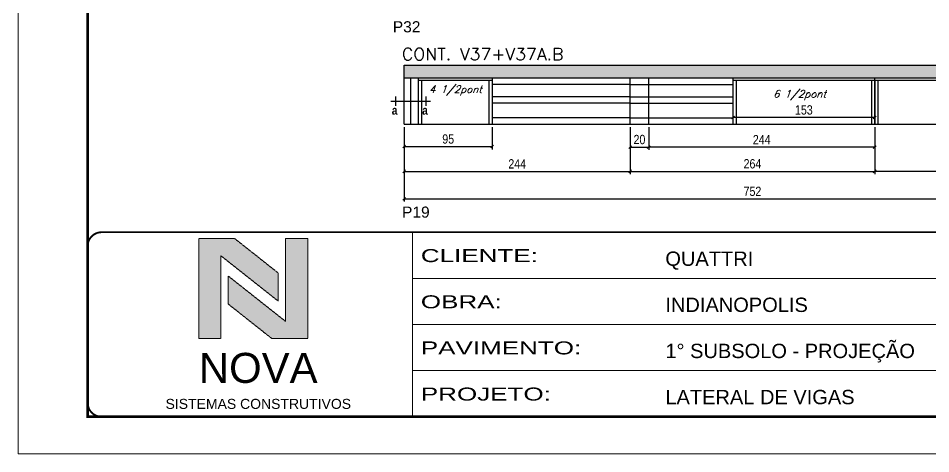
# Model space of a CAD drawing. Header units: millimetres. Extents: x 2921 to 9246, y 316 to 11751.
# Drawn here: x 7676 to 8661, y 3762 to 4232 of the extents above; entities that cross this region are included whole.
import ezdxf

# ---------------------------------------------------------------- set-up
doc = ezdxf.new("R2010")
doc.units = ezdxf.units.MM
doc.linetypes.add('CONTINUO', pattern=[0])
doc.linetypes.add('DASHED', pattern=[0.75, 0.5, -0.25])
for name, color, linetype in [('1', 3, 'Continuous'), ('5', 5, 'Continuous'), ('COTA', 241, 'Continuous'), ('detalhes', 4, 'Continuous'), ('NOMENCLATURA', 7, 'Continuous'), ('Painéis', 200, 'Continuous'), ('SARR_2.2x7', 40, 'Continuous'), ('SARR_3.5x7', 81, 'Continuous'), ('texto', 7, 'Continuous')]:
    doc.layers.add(name, color=color, linetype=linetype)
for name, color, linetype, lineweight in [('CARIMBO-LEGENDA', 75, 'Continuous', 15), ('Folhas', 255, 'Continuous', 9), ('SARRAFO DE PRESSAO', 251, 'DASHED', 9), ('Texto Seção', 7, 'Continuous', 15)]:
    doc.layers.add(name, color=color, linetype=linetype, lineweight=lineweight)
doc.styles.add('arial', font='arial.ttf')
doc.styles.add('COTA TECNICA', font='techl___.ttf', dxfattribs={"height": 10})
doc.styles.add('REGUA-120', font='ROMANS.shx', dxfattribs={"height": 15})
doc.styles.add('Romans', font='romans.shx')
doc.styles.get("Standard").update_dxf_attribs({"font": 'arial.ttf'})
doc.styles.add('TECNICA', font='techb___.ttf', dxfattribs={"height": 10})
doc.styles.add('Tecnologia', font='')
doc.styles.get('Tecnologia').set_extended_font_data('Forgotten Futurist')
doc.dimstyles.new('PAINEL', dxfattribs={"dimtxt": 10, "dimasz": 3, "dimexe": 3, "dimexo": 3, "dimgap": 3, "dimtad": 1, "dimdec": 1, "dimzin": 12, "dimdsep": 46, "dimtxsty": 'COTA TECNICA', "dimblk1": 'OBLIQUE', "dimblk2": 'OBLIQUE', "dimsah": 1, "dimcen": 0.9, "dimclrd": 4, "dimclre": 4, "dimclrt": 240, "dimadec": 1, "dimazin": 3, "dimtfac": 1, "dimtdec": 1, "dimtmove": 0, "dimatfit": 3, "dimfxl": 1, "dimtolj": 1, "dimtzin": 12, "dimarcsym": 0})

# ---------------------------------------------------------------- blocks, each defined once
blk = doc.blocks.new('A$C64660E27')
at = {"layer": 'COTA', "true_color": 0x1a1a1a}
h = blk.add_hatch(color=250, dxfattribs=at)
h.dxf.hatch_style = 1
h.paths.add_polyline_path([(185.4, -11.6), (142.4, -11.6), (142.4, -131.6), (168.8, -131.6), (168.8, -32.2), (237.7, -86.7), (237.7, -53)])
at = {"layer": 'COTA'}
h = blk.add_hatch(color=20, dxfattribs=at)
h.dxf.hatch_style = 1
h.paths.add_polyline_path([(273, -11.4), (246.6, -11.4), (246.6, -111.1), (177.7, -56.6), (177.7, -90.2), (230, -131.6), (273, -131.6)])
for p, q in [((142.4, -131.6), (142.4, -11.6)), ((142.4, -11.6), (185.4, -11.6)), ((185.4, -11.6), (237.7, -53)), ((273, -11.4), (246.6, -11.4)), ((246.6, -111.1), (246.6, -11.4)), ((273, -11.4), (273, -131.6)), ((168.8, -32.2), (237.7, -86.7)), ((168.8, -131.6), (168.8, -32.2)), ((237.7, -86.7), (237.7, -53)), ((246.6, -111.1), (177.7, -56.6)), ((177.7, -90.2), (177.7, -56.6)), ((230, -131.6), (177.7, -90.2)), ((142.4, -131.6), (168.8, -131.6)), ((273, -131.6), (230, -131.6))]:
    blk.add_line(p, q)
at = {"layer": 'CARIMBO-LEGENDA', "color": 7, "linetype": 'Continuous', "ltscale": 100, "style": 'arial'}
blk.add_text('NOVA', height=36, dxfattribs=at).set_placement((142.4, -184.8))
at = {"layer": 'CARIMBO-LEGENDA', "color": 7, "linetype": 'Continuous', "style": 'arial'}
blk.add_text('SISTEMAS CONSTRUTIVOS', height=12, dxfattribs=at).set_placement((102.5, -216))
blk = doc.blocks.new('9999999999')
at = {"color": 30, "linetype": 'CONTINUO'}
for p, q in [((98564.56, 34230.21), (98564.56, 34429.45)), ((98564.56, 34379.64), (99583.98, 34379.64)), ((98564.56, 34329.83), (99487.98, 34329.83)), ((98564.56, 34280.02), (99487.98, 34280.02))]:
    blk.add_line(p, q, dxfattribs=at)
at = {"color": 30, "linetype": 'CONTINUO', "const_width": 2}
blk.add_lwpolyline([(99583.98, 34230.21), (99583.98, 34414.45, 0.414214), (99568.98, 34429.45), (98228.98, 34429.45, 0.414214), (98213.98, 34414.45), (98213.98, 34245.21, 0.414214), (98228.98, 34230.21), (99583.98, 34230.21)], format="xyb", dxfattribs=at)
at = {"layer": 'Folhas'}
blk.add_lwpolyline([(98138.98, 34190.21), (99623.98, 34190.21), (99623.98, 35240.21), (98138.98, 35240.21)], close=True, dxfattribs=at)
at = {"layer": 'Folhas', "color": 30, "const_width": 3}
blk.add_lwpolyline([(98213.98, 34230.21), (99583.98, 34230.21), (99583.98, 35200.21), (98213.98, 35200.21)], close=True, dxfattribs=at)
at = {"xscale": 0.9, "yscale": 0.9, "zscale": 0.9}
blk.add_blockref('A$C64660E27', (98205.77, 34433.07), dxfattribs=at)
at = {"color": 7, "linetype": 'Continuous', "ltscale": 5, "style": 'arial'}
for s, height, p in [('QUATTRI', 15.483, (98837.68, 34393.13)), ('INDIANOPOLIS', 15.4829, (98837.68, 34343.32)), ('1° SUBSOLO - PROJEÇÃO', 15.4829, (98837.68, 34293.51)), ('LATERAL DE VIGAS', 15.4829, (98837.68, 34243.7))]:
    blk.add_text(s, height=height, dxfattribs=at).set_placement(p)
at = {"layer": 'Folhas', "color": 7, "style": 'Tecnologia', "width": 1.5}
for s, p in [('CLIENTE:', (98573.65, 34397.17)), ('OBRA:', (98573.65, 34347.31)), ('PAVIMENTO:', (98573.65, 34297.5)), ('PROJETO:', (98573.65, 34247.69))]:
    blk.add_text(s, height=14, dxfattribs=at).set_placement(p)
blk = doc.blocks.new('_Oblique')
at = {"layer": '1', "color": 0, "lineweight": -2}
blk.add_line((-0.5, -0.5), (0.5, 0.5), dxfattribs=at)
blk = doc.blocks.new('*D372')
at = {"layer": 'Defpoints', "color": 0, "transparency": 16777216}
for p in [(8600.85, 4117.44), (8844.85, 4117.44), (8600.85, 4066.63)]:
    blk.add_point(p, dxfattribs=at)
at = {"layer": 'Painéis', "color": 4, "lineweight": -2, "transparency": 16777216}
for p, q in [((8600.85, 4114.44), (8600.85, 4063.63)), ((8844.85, 4114.44), (8844.85, 4063.63)), ((8844.85, 4066.63), (8600.85, 4066.63))]:
    blk.add_line(p, q, dxfattribs=at)
at = {"layer": 'Painéis', "color": 4, "lineweight": -2, "transparency": 16777216, "xscale": 3, "yscale": 3, "zscale": 3, "rotation": 180}
blk.add_blockref('_Oblique', (8600.85, 4066.63), dxfattribs=at)
at = {"layer": 'Painéis', "color": 4, "lineweight": -2, "transparency": 16777216, "xscale": 3, "yscale": 3, "zscale": 3}
blk.add_blockref('_Oblique', (8844.85, 4066.63), dxfattribs=at)
at = {"layer": 'Painéis', "color": 240, "lineweight": 5, "transparency": 16777216, "insert": (8722.85, 4074.7), "char_height": 10, "attachment_point": 5, "style": 'COTA TECNICA'}
blk.add_mtext('\\A1;244', dxfattribs=at)
blk = doc.blocks.new('*D373')
at = {"layer": 'Defpoints', "color": 0, "transparency": 16777216}
for p in [(8336.85, 4117.44), (8600.85, 4117.44), (8600.85, 4066.63)]:
    blk.add_point(p, dxfattribs=at)
at = {"layer": 'Painéis', "color": 4, "lineweight": -2, "transparency": 16777216}
for p, q in [((8336.85, 4114.44), (8336.85, 4063.63)), ((8600.85, 4114.44), (8600.85, 4063.63)), ((8336.85, 4066.63), (8600.85, 4066.63))]:
    blk.add_line(p, q, dxfattribs=at)
at = {"layer": 'Painéis', "color": 4, "lineweight": -2, "transparency": 16777216, "xscale": 3, "yscale": 3, "zscale": 3, "rotation": 180}
blk.add_blockref('_Oblique', (8336.85, 4066.63), dxfattribs=at)
at = {"layer": 'Painéis', "color": 4, "lineweight": -2, "transparency": 16777216, "xscale": 3, "yscale": 3, "zscale": 3}
blk.add_blockref('_Oblique', (8600.85, 4066.63), dxfattribs=at)
at = {"layer": 'Painéis', "color": 240, "lineweight": 5, "transparency": 16777216, "insert": (8468.85, 4074.73), "char_height": 10, "attachment_point": 5, "style": 'COTA TECNICA'}
blk.add_mtext('\\A1;264', dxfattribs=at)
blk = doc.blocks.new('*D975')
at = {"layer": 'Defpoints', "color": 0, "transparency": 16777216}
for p in [(8092.85, 4117.44), (8844.85, 4117.44), (8844.85, 4036.9)]:
    blk.add_point(p, dxfattribs=at)
at = {"layer": 'Painéis', "color": 4, "lineweight": -2, "transparency": 16777216}
for p, q in [((8092.85, 4114.44), (8092.85, 4033.9)), ((8844.85, 4114.44), (8844.85, 4033.9)), ((8092.85, 4036.9), (8844.85, 4036.9))]:
    blk.add_line(p, q, dxfattribs=at)
at = {"layer": 'Painéis', "color": 4, "lineweight": -2, "transparency": 16777216, "xscale": 3, "yscale": 3, "zscale": 3, "rotation": 180}
blk.add_blockref('_Oblique', (8092.85, 4036.9), dxfattribs=at)
at = {"layer": 'Painéis', "color": 4, "lineweight": -2, "transparency": 16777216, "xscale": 3, "yscale": 3, "zscale": 3}
blk.add_blockref('_Oblique', (8844.85, 4036.9), dxfattribs=at)
at = {"layer": 'Painéis', "color": 240, "lineweight": 5, "transparency": 16777216, "insert": (8468.85, 4045.01), "char_height": 10, "attachment_point": 5, "style": 'COTA TECNICA'}
blk.add_mtext('\\A1;752', dxfattribs=at)
blk = doc.blocks.new('*D374')
at = {"layer": 'Defpoints', "color": 0, "transparency": 16777216}
for p in [(8092.85, 4117.44), (8336.85, 4117.44), (8336.85, 4066.63)]:
    blk.add_point(p, dxfattribs=at)
at = {"layer": 'Painéis', "color": 4, "lineweight": -2, "transparency": 16777216}
for p, q in [((8092.85, 4114.44), (8092.85, 4063.63)), ((8336.85, 4114.44), (8336.85, 4063.63)), ((8092.85, 4066.63), (8336.85, 4066.63))]:
    blk.add_line(p, q, dxfattribs=at)
at = {"layer": 'Painéis', "color": 4, "lineweight": -2, "transparency": 16777216, "xscale": 3, "yscale": 3, "zscale": 3, "rotation": 180}
blk.add_blockref('_Oblique', (8092.85, 4066.63), dxfattribs=at)
at = {"layer": 'Painéis', "color": 4, "lineweight": -2, "transparency": 16777216, "xscale": 3, "yscale": 3, "zscale": 3}
blk.add_blockref('_Oblique', (8336.85, 4066.63), dxfattribs=at)
at = {"layer": 'Painéis', "color": 240, "lineweight": 5, "transparency": 16777216, "insert": (8214.85, 4074.7), "char_height": 10, "attachment_point": 5, "style": 'COTA TECNICA'}
blk.add_mtext('\\A1;244', dxfattribs=at)
blk = doc.blocks.new('*D976')
at = {"layer": 'Defpoints', "color": 0, "transparency": 16777216}
for p in [(8356.85, 4117.44), (8600.85, 4117.44), (8356.85, 4092.82)]:
    blk.add_point(p, dxfattribs=at)
at = {"layer": 'Painéis', "color": 4, "lineweight": -2, "transparency": 16777216}
for p, q in [((8356.85, 4114.44), (8356.85, 4089.82)), ((8600.85, 4114.44), (8600.85, 4089.82)), ((8600.85, 4092.82), (8356.85, 4092.82))]:
    blk.add_line(p, q, dxfattribs=at)
at = {"layer": 'Painéis', "color": 4, "lineweight": -2, "transparency": 16777216, "xscale": 3, "yscale": 3, "zscale": 3, "rotation": 180}
blk.add_blockref('_Oblique', (8356.85, 4092.82), dxfattribs=at)
at = {"layer": 'Painéis', "color": 4, "lineweight": -2, "transparency": 16777216, "xscale": 3, "yscale": 3, "zscale": 3}
blk.add_blockref('_Oblique', (8600.85, 4092.82), dxfattribs=at)
at = {"layer": 'Painéis', "color": 240, "lineweight": 5, "transparency": 16777216, "insert": (8478.85, 4100.89), "char_height": 10, "attachment_point": 5, "style": 'COTA TECNICA'}
blk.add_mtext('\\A1;244', dxfattribs=at)
blk = doc.blocks.new('*D977')
at = {"layer": 'Defpoints', "color": 0, "transparency": 16777216}
for p in [(8336.85, 4117.44), (8356.85, 4117.44), (8356.85, 4092.82)]:
    blk.add_point(p, dxfattribs=at)
at = {"layer": 'Painéis', "color": 4, "lineweight": -2, "transparency": 16777216}
for p, q in [((8336.85, 4114.44), (8336.85, 4089.82)), ((8356.85, 4114.44), (8356.85, 4089.82)), ((8336.85, 4092.82), (8356.85, 4092.82))]:
    blk.add_line(p, q, dxfattribs=at)
at = {"layer": 'Painéis', "color": 4, "lineweight": -2, "transparency": 16777216, "xscale": 3, "yscale": 3, "zscale": 3, "rotation": 180}
blk.add_blockref('_Oblique', (8336.85, 4092.82), dxfattribs=at)
at = {"layer": 'Painéis', "color": 4, "lineweight": -2, "transparency": 16777216, "xscale": 3, "yscale": 3, "zscale": 3}
blk.add_blockref('_Oblique', (8356.85, 4092.82), dxfattribs=at)
at = {"layer": 'Painéis', "color": 240, "lineweight": 5, "transparency": 16777216, "insert": (8346.85, 4100.92), "char_height": 10, "attachment_point": 5, "style": 'COTA TECNICA'}
blk.add_mtext('\\A1;20', dxfattribs=at)
blk = doc.blocks.new('*D375')
at = {"layer": 'Defpoints', "color": 0, "transparency": 16777216}
for p in [(8092.85, 4117.44), (8187.85, 4117.44), (8187.85, 4093.34)]:
    blk.add_point(p, dxfattribs=at)
at = {"layer": 'Painéis', "color": 4, "lineweight": -2, "transparency": 16777216}
for p, q in [((8092.85, 4114.44), (8092.85, 4090.34)), ((8187.85, 4114.44), (8187.85, 4090.34)), ((8092.85, 4093.34), (8187.85, 4093.34))]:
    blk.add_line(p, q, dxfattribs=at)
at = {"layer": 'Painéis', "color": 4, "lineweight": -2, "transparency": 16777216, "xscale": 3, "yscale": 3, "zscale": 3, "rotation": 180}
blk.add_blockref('_Oblique', (8092.85, 4093.34), dxfattribs=at)
at = {"layer": 'Painéis', "color": 4, "lineweight": -2, "transparency": 16777216, "xscale": 3, "yscale": 3, "zscale": 3}
blk.add_blockref('_Oblique', (8187.85, 4093.34), dxfattribs=at)
at = {"layer": 'Painéis', "color": 240, "lineweight": 5, "transparency": 16777216, "insert": (8140.35, 4101.48), "char_height": 10, "attachment_point": 5, "style": 'COTA TECNICA'}
blk.add_mtext('\\A1;95', dxfattribs=at)
blk = doc.blocks.new('*D978')
at = {"layer": 'Defpoints', "color": 0, "transparency": 16777216}
for p in [(8447.85, 4140.08), (8600.85, 4141.34), (8447.85, 4124.69)]:
    blk.add_point(p, dxfattribs=at)
at = {"layer": 'Painéis', "color": 4, "lineweight": -2, "transparency": 16777216}
for p, q in [((8600.85, 4138.34), (8600.85, 4121.69)), ((8447.85, 4137.08), (8447.85, 4121.69)), ((8600.85, 4124.69), (8447.85, 4124.69))]:
    blk.add_line(p, q, dxfattribs=at)
at = {"layer": 'Painéis', "color": 4, "lineweight": -2, "transparency": 16777216, "xscale": 3, "yscale": 3, "zscale": 3, "rotation": 180}
blk.add_blockref('_Oblique', (8447.85, 4124.69), dxfattribs=at)
at = {"layer": 'Painéis', "color": 4, "lineweight": -2, "transparency": 16777216, "xscale": 3, "yscale": 3, "zscale": 3}
blk.add_blockref('_Oblique', (8600.85, 4124.69), dxfattribs=at)
at = {"layer": 'Painéis', "color": 240, "lineweight": 5, "transparency": 16777216, "insert": (8524.35, 4132.9), "char_height": 10, "attachment_point": 5, "style": 'COTA TECNICA'}
blk.add_mtext('\\A1;153', dxfattribs=at)

msp = doc.modelspace()

# ---------------------------------------------------------------- hatches: boundary and pattern name
at = {"layer": 'COTA', "linetype": 'ByBlock'}
h = msp.add_hatch(dxfattribs=at)
h.set_pattern_fill('AR-CONC', color=256, scale=0.03)
h.set_pattern_definition([(50, (6528.127, -12374.3863), (5.4655401, -0.4781726), [0.5715, -6.2865]), (355, (6528.127, -12374.3863), (-1.0573026, 5.7317054), [0.4572, -5.0292175]), (100.451445, (6528.5825, -12374.426), (4.4082374, 5.2535326), [0.4857003, -5.3427073]), (46.1842, (6528.127, -12372.862), (8.1323712, -1.2612698), [0.85725, -9.42975]), (96.63556, (6528.805, -12372.9674), (7.122124, 7.4227837), [0.7285507, -8.0140682]), (351.18415, (6528.127, -12372.862), (7.122124, 7.4227837), [0.685799, -7.543792]), (21, (6528.889, -12373.2433), (4.5484317, -3.067956), [0.5715, -6.2865]), (326, (6528.889, -12373.2433), (1.8540609, 5.525639), [0.4572, -5.0292]), (71.451445, (6529.268, -12373.499), (6.4024926, 2.457683), [0.4857003, -5.3426981]), (37.5, (6528.127, -12374.3863), (0.0926581, 2.53665117), [0, -4.96824, 0, -5.1054, 0, -5.04825]), (7.5, (6528.127, -12374.3863), (2.00458988, 3.00541724), [0, -2.91084, 0, -4.85394, 0, -1.92405]), (327.5, (6526.4277, -12374.3863), (4.06771786, -0.17186232), [0, -1.905, 0, -5.9436, 0, -7.8867]), (317.5, (6525.6657, -12374.3863), (4.44387544, 0.7627947), [0, -2.4765, 0, -3.94716, 0, -5.6007])])
h.paths.add_polyline_path([(8844.85, 4167.44), (8844.85, 4181.44), (8092.85, 4181.44), (8092.85, 4167.44)])

# ---------------------------------------------------------------- linework, layer by layer
for p, q in [((8092.85, 4181.44), (8844.85, 4181.44)), ((8092.85, 4167.44), (8092.85, 4181.44))]:
    msp.add_line(p, q, dxfattribs=at)
at = {"layer": 'NOMENCLATURA', "linetype": 'Continuous'}
for p, q in [((8078.46, 4142.44), (8121.23, 4142.44)), ((8083.46, 4147.42), (8083.46, 4137.46)), ((8116.23, 4147.42), (8116.23, 4137.46))]:
    msp.add_line(p, q, dxfattribs=at)
at = {"layer": 'Painéis', "linetype": 'ByBlock'}
for p, q in [((8092.85, 4117.44), (8092.85, 4167.44)), ((8092.85, 4167.44), (8844.85, 4167.44)), ((8336.85, 4117.44), (8336.85, 4167.44)), ((8356.85, 4117.44), (8356.85, 4167.44)), ((8600.85, 4117.44), (8600.85, 4167.44)), ((8092.85, 4117.44), (8844.85, 4117.44))]:
    msp.add_line(p, q, dxfattribs=at)
at = {"layer": 'SARR_2.2x7', "linetype": 'Continuous'}
for p, q in [((8099.85, 4117.44), (8099.85, 4167.44)), ((8107.85, 4165.24), (8187.85, 4165.24)), ((8336.85, 4160.44), (8187.85, 4160.44)), ((8336.85, 4160.44), (8447.85, 4160.44)), ((8447.85, 4165.24), (8600.85, 4165.24)), ((8600.85, 4165.24), (8829.85, 4165.24)), ((8336.85, 4147.08), (8187.85, 4147.08)), ((8336.85, 4140.08), (8187.85, 4140.08)), ((8336.85, 4147.08), (8447.85, 4147.08)), ((8336.85, 4140.08), (8447.85, 4140.08)), ((8336.85, 4124.44), (8187.85, 4124.44)), ((8336.85, 4124.44), (8447.85, 4124.44))]:
    msp.add_line(p, q, dxfattribs=at)
at = {"layer": 'SARR_3.5x7'}
for p, q in [((8107.85, 4167.44), (8107.85, 4117.44)), ((8111.35, 4165.24), (8111.35, 4117.44)), ((8184.35, 4165.24), (8184.35, 4117.44)), ((8187.85, 4167.44), (8187.85, 4117.44)), ((8447.85, 4167.52), (8447.85, 4117.44)), ((8451.35, 4165.24), (8451.35, 4117.44)), ((8597.35, 4165.24), (8597.35, 4117.44)), ((8600.85, 4165.24), (8600.85, 4117.44)), ((8604.35, 4165.24), (8604.35, 4117.44))]:
    msp.add_line(p, q, dxfattribs=at)

# ---------------------------------------------------------------- block references
at = {"layer": 'SARRAFO DE PRESSAO', "color": 6, "linetype": 'ByBlock'}
msp.add_blockref('9999999999', (-90462.85, -30428.56), dxfattribs=at)

# ---------------------------------------------------------------- texts
at = {"layer": '5', "linetype": 'Continuous'}
for s, p in [('P32', (8080.55, 4216.74)), ('P19', (8090.51, 4016.6))]:
    msp.add_text(s, height=12, rotation=0.00004, dxfattribs=at).set_placement(p)
at = {"layer": 'detalhes', "style": 'TECNICA'}
for p in [(8079.46, 4127.79), (8112.23, 4127.79)]:
    msp.add_text('a', height=9.6, dxfattribs=at).set_placement(p)
at = {"layer": 'texto', "color": 2, "char_height": 8, "attachment_point": 5, "style": 'Romans'}
for s, insert in [('{\\Q19;\\C256;4 1/2pont}', (8148.2, 4153.94)), ('{\\Q19;\\C256;6 1/2pont}', (8519.75, 4148.93))]:
    msp.add_mtext(s, dxfattribs=dict(at, insert=insert))
at = {"layer": 'Texto Seção', "style": 'REGUA-120', "width": 1.05}
msp.add_text('CONT. V37+V37A.B', height=13, dxfattribs=at).set_placement((8090.39, 4186.76))

# ---------------------------------------------------------------- dimensions: what is measured, and where the dimension line sits
at = {"layer": 'Painéis', "lineweight": 5}
for base, p1, p2, picture, middle in [((8447.85, 4124.69), (8600.85, 4141.34), (8447.85, 4140.08), '*D978', (8524.35, 4132.9)), ((8844.85, 4036.9), (8092.85, 4117.44), (8844.85, 4117.44), '*D975', (8468.85, 4045.01)), ((8336.85, 4066.63), (8092.85, 4117.44), (8336.85, 4117.44), '*D374', (8214.85, 4074.7)), ((8600.85, 4066.63), (8336.85, 4117.44), (8600.85, 4117.44), '*D373', (8468.85, 4074.73)), ((8356.85, 4092.82), (8600.85, 4117.44), (8356.85, 4117.44), '*D976', (8478.85, 4100.89))]:
    dim = msp.add_linear_dim(base=base, p1=p1, p2=p2, dimstyle='PAINEL', dxfattribs=at)
    dim.commit()
    dim.dimension.update_dxf_attribs({"geometry": picture, "text_midpoint": middle})
for base, p1, p2, picture, middle in [((8187.85, 4093.34), (8092.85, 4117.44), (8187.85, 4117.44), '*D375', (8140.35, 4093.34)), ((8356.85, 4092.82), (8336.85, 4117.44), (8356.85, 4117.44), '*D977', (8346.85, 4092.82))]:
    dim = msp.add_linear_dim(base=base, p1=p1, p2=p2, dimstyle='PAINEL', dxfattribs=at)
    dim.commit()
    dim.dimension.update_dxf_attribs({"geometry": picture, "text_midpoint": middle, "dimtype": 160})
dim = msp.add_linear_dim(base=(8600.85, 4066.63), p1=(8844.85, 4117.44), p2=(8600.85, 4117.44), angle=180, dimstyle='PAINEL', dxfattribs=at)
dim.commit()
dim.dimension.update_dxf_attribs({"geometry": '*D372', "text_midpoint": (8722.85, 4074.7)})

doc.saveas('drawing.dxf')
